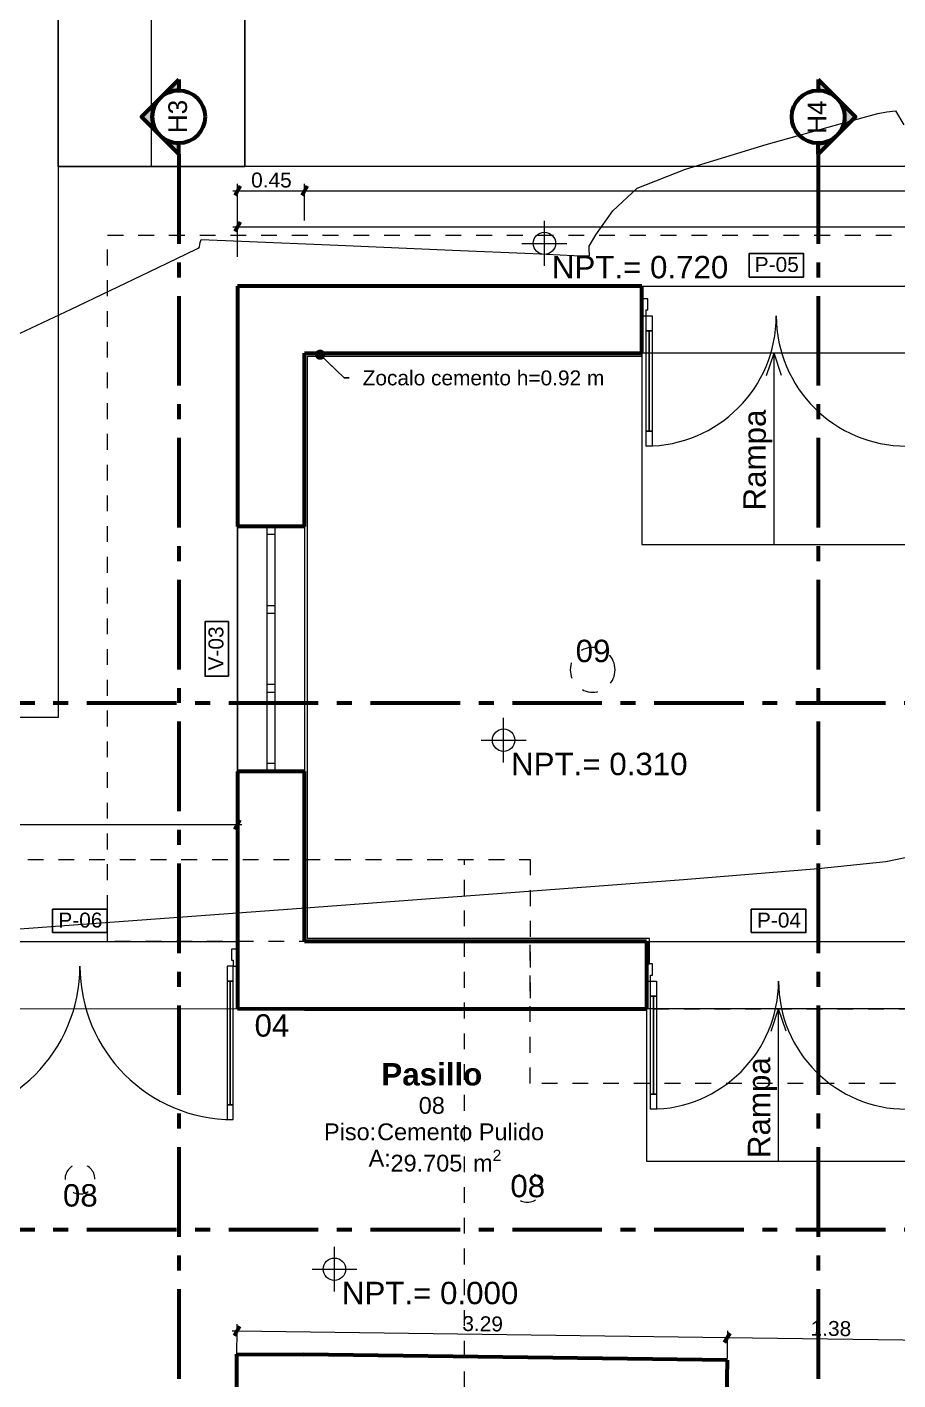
# Model space of a CAD drawing. Header units: metres. Extents: x 48 to 635, y -15 to 39.
# Drawn here: x 215.52 to 221.36, y 15.04 to 24.1 of the extents above; entities that cross this region are included whole.
import ezdxf

# ---------------------------------------------------------------- set-up
doc = ezdxf.new("R2010")
doc.units = ezdxf.units.M
doc.header["$MEASUREMENT"] = 0
for name, pattern in [('Dashed', [0.211667, 0.105833, -0.105833]), ('Hidden Line', [0.15875, 0.105833, -0.052917]), ('Linea punta', [0.85, 0.6, -0.125, 0, -0.125])]:
    doc.linetypes.add(name, pattern=pattern)
for name, color, linetype in [('Annotation - Label', 7, 'Continuous'), ('Dimensioning - General', 7, 'Continuous'), ('Interior - Furniture', 7, 'Continuous'), ('Interior - Lamp', 7, 'Continuous'), ('Interior - Stair & Railing', 7, 'Continuous'), ('Marker - Section', 7, 'Continuous'), ('Model Unit - Zone', 7, 'Continuous'), ('Shell - Roof', 7, 'Continuous'), ('Site & Landscape - Terrain', 7, 'Continuous'), ('Structural - Bearing', 7, 'Continuous'), ('TOPO', 7, 'Continuous')]:
    doc.layers.add(name, color=color, linetype=linetype)
doc.styles.add('GENERATED_STYLE_1', font='')
doc.styles.add('GENERATED_STYLE_5', font='')
doc.styles.get('GENERATED_STYLE_1').set_extended_font_data('Arial')
doc.styles.get('GENERATED_STYLE_5').set_extended_font_data('Arial', bold=True)
doc.dimstyles.new('GENERATED_STYLE__2', dxfattribs={"dimtxt": 0.1, "dimasz": 0.0475, "dimexe": 0.18, "dimexo": 0.2, "dimgap": 0.09, "dimtad": 1, "dimzin": 0, "dimdsep": 46, "dimtxsty": 'GENERATED_STYLE_1', "dimblk": 'ARROWHEAD_2', "dimblk1": 'ARROWHEAD_2', "dimblk2": 'ARROWHEAD_2', "dimcen": 0.09, "dimclrd": 256, "dimclre": 256, "dimclrt": 5, "dimazin": 0, "dimtfac": 1, "dimtdec": 4, "dimtmove": 0, "dimatfit": 3, "dimfxl": 1, "dimtolj": 1, "dimtzin": 0, "dimarcsym": 0})
doc.dimstyles.new('GENERATED_STYLE__3', dxfattribs={"dimtxt": 0.1, "dimasz": 0.0475, "dimexe": 0.18, "dimexo": 0.2, "dimgap": 0.09, "dimtad": 1, "dimtih": 1, "dimtoh": 1, "dimzin": 0, "dimdsep": 46, "dimtxsty": 'GENERATED_STYLE_1', "dimblk": 'ARROWHEAD_2', "dimblk1": 'ARROWHEAD_2', "dimblk2": 'ARROWHEAD_2', "dimcen": 0.09, "dimclrd": 256, "dimclre": 256, "dimclrt": 5, "dimazin": 0, "dimtfac": 1, "dimtdec": 4, "dimtmove": 0, "dimatfit": 3, "dimfxl": 1, "dimtolj": 1, "dimtzin": 0, "dimarcsym": 0})
doc.dimstyles.new('GENERATED_STYLE__6', dxfattribs={"dimtxt": 0.18, "dimasz": 0.1368, "dimexe": 0.18, "dimexo": 0.0625, "dimgap": 0.09, "dimtad": 0, "dimtih": 1, "dimtoh": 1, "dimdec": 4, "dimzin": 0, "dimdsep": 46, "dimcen": 0.09, "dimadec": 0, "dimazin": 0, "dimtfac": 1, "dimtdec": 4, "dimtmove": 0, "dimatfit": 3, "dimldrblk": 'ARROWHEAD_11', "dimfxl": 1, "dimtolj": 1, "dimtzin": 0, "dimarcsym": 0})

# ---------------------------------------------------------------- blocks, each defined once
blk = doc.blocks.new('*D24', base_point=(152.192, 0))
at = {"layer": 'Dimensioning - General', "color": 151, "linetype": 'Continuous', "lineweight": 20, "true_color": 0x80c2ff}
for p, q in [((216.9, 22.7585), (216.9305, 22.7585)), ((216.9305, 22.5585), (216.9305, 22.8054)), ((216.9305, 22.7585), (226.5705, 22.7585)), ((226.5705, 22.5585), (226.5705, 22.8054)), ((226.5705, 22.7585), (226.6011, 22.7585))]:
    blk.add_line(p, q, dxfattribs=at)
at = {"layer": 'Dimensioning - General', "color": 7, "linetype": 'Continuous', "lineweight": 60}
for p, q in [((216.9486, 22.7898), (216.9125, 22.7273)), ((226.5525, 22.7273), (226.5886, 22.7898))]:
    blk.add_line(p, q, dxfattribs=at)
at = {"layer": 'Dimensioning - General', "color": 5, "lineweight": 25, "insert": (221.6175, 22.7785), "char_height": 0.1, "attachment_point": 7, "style": 'GENERATED_STYLE_1'}
blk.add_mtext('\\A1;{\\pql;\\fArial|b0|i0|c0|p34;9.64}', dxfattribs=at)
blk = doc.blocks.new('ARROWHEAD_2')
at = {"color": 0, "linetype": 'Continuous', "lineweight": 0}
for p, q in [((0, 0), (-1, 0)), ((-0.38, -0.66), (0.38, 0.66))]:
    blk.add_line(p, q, dxfattribs=at)
blk = doc.blocks.new('*D44', base_point=(152.192, 0))
at = {"layer": 'Dimensioning - General', "color": 7, "linetype": 'Continuous', "lineweight": 60}
for p, q in [((216.9486, 23.0319), (216.9125, 22.9694)), ((217.3986, 23.0319), (217.3625, 22.9694))]:
    blk.add_line(p, q, dxfattribs=at)
at = {"layer": 'Dimensioning - General', "color": 151, "linetype": 'Continuous', "lineweight": 20, "true_color": 0x80c2ff}
for p, q in [((216.9305, 22.8007), (216.9305, 23.0476)), ((217.3805, 22.8007), (217.3805, 23.0476)), ((216.9, 23.0007), (216.9305, 23.0007)), ((216.9305, 23.0007), (217.3805, 23.0007))]:
    blk.add_line(p, q, dxfattribs=at)
at = {"layer": 'Dimensioning - General', "color": 5, "lineweight": 25, "insert": (217.0225, 23.0207), "char_height": 0.1, "attachment_point": 7, "style": 'GENERATED_STYLE_1'}
blk.add_mtext('\\A1;{\\pql;\\fArial|b0|i0|c0|p34;0.45}', dxfattribs=at)
blk = doc.blocks.new('*D45', base_point=(152.192, 0))
at = {"layer": 'Dimensioning - General', "color": 7, "linetype": 'Continuous', "lineweight": 60}
blk.add_line((217.3986, 23.0319), (217.3625, 22.9694), dxfattribs=at)
at = {"layer": 'Dimensioning - General', "color": 151, "linetype": 'Continuous', "lineweight": 20, "true_color": 0x80c2ff}
blk.add_line((217.3805, 22.8007), (217.3805, 23.0476), dxfattribs=at)
blk = doc.blocks.new('*D46', base_point=(152.192, 0))
at = {"layer": 'Dimensioning - General', "color": 7, "linetype": 'Continuous', "lineweight": 60}
for p, q in [((217.3986, 23.0319), (217.3625, 22.9694)), ((225.7386, 23.0319), (225.7025, 22.9694))]:
    blk.add_line(p, q, dxfattribs=at)
at = {"layer": 'Dimensioning - General', "color": 151, "linetype": 'Continuous', "lineweight": 20, "true_color": 0x80c2ff}
for p, q in [((217.3805, 22.8007), (217.3805, 23.0476)), ((225.7205, 22.8007), (225.7205, 23.0476)), ((217.3805, 23.0007), (225.7205, 23.0007))]:
    blk.add_line(p, q, dxfattribs=at)
at = {"layer": 'Dimensioning - General', "color": 5, "lineweight": 25, "insert": (221.4175, 23.0207), "char_height": 0.1, "attachment_point": 7, "style": 'GENERATED_STYLE_1'}
blk.add_mtext('\\A1;{\\pql;\\fArial|b0|i0|c0|p34;8.34}', dxfattribs=at)
blk = doc.blocks.new('*D60', base_point=(152.192, 0))
at = {"layer": 'Dimensioning - General', "color": 7, "linetype": 'Continuous', "lineweight": 60}
for p, q in [((211.2186, 18.7868), (211.1825, 18.7243)), ((216.9125, 18.7243), (216.9486, 18.7868))]:
    blk.add_line(p, q, dxfattribs=at)
at = {"layer": 'Dimensioning - General', "color": 151, "linetype": 'Continuous', "lineweight": 20, "true_color": 0x80c2ff}
for p, q in [((211.2005, 18.5556), (211.2005, 18.8025)), ((211.2005, 18.7556), (216.9305, 18.7556)), ((216.9305, 18.5556), (216.9305, 18.8025)), ((216.9305, 18.7556), (216.9611, 18.7556))]:
    blk.add_line(p, q, dxfattribs=at)
at = {"layer": 'Dimensioning - General', "color": 5, "lineweight": 25, "insert": (213.9325, 18.7756), "char_height": 0.1, "attachment_point": 7, "style": 'GENERATED_STYLE_1'}
blk.add_mtext('\\A1;{\\pql;\\fArial|b0|i0|c0|p34;5.73}', dxfattribs=at)
blk = doc.blocks.new('*D69', base_point=(152.192, 0))
at = {"layer": 'Dimensioning - General', "color": 151, "linetype": 'Continuous', "lineweight": 20, "true_color": 0x80c2ff}
for p, q in [((221.5926, 15.3014), (220.2127, 15.3199)), ((221.5932, 15.3483), (221.5899, 15.1014)), ((225.7225, 15.246), (221.5926, 15.3014)), ((225.7232, 15.2929), (225.7199, 15.046)), ((225.7531, 15.2456), (225.7225, 15.246))]:
    blk.add_line(p, q, dxfattribs=at)
at = {"layer": 'Dimensioning - General', "color": 7, "linetype": 'Continuous', "lineweight": 60}
for p, q in [((221.5741, 15.2704), (221.611, 15.3324)), ((225.7041, 15.215), (225.741, 15.277))]:
    blk.add_line(p, q, dxfattribs=at)
at = {"layer": 'Dimensioning - General', "color": 5, "lineweight": 25, "insert": (223.5248, 15.2955), "char_height": 0.1, "attachment_point": 7, "rotation": 359.23122, "style": 'GENERATED_STYLE_1'}
blk.add_mtext('\\A1;{\\pql;\\fArial|b0|i0|c0|p34;4.13}', dxfattribs=at)
blk = doc.blocks.new('*D70', base_point=(152.192, 0))
at = {"layer": 'Dimensioning - General', "color": 151, "linetype": 'Continuous', "lineweight": 20, "true_color": 0x80c2ff}
for p, q in [((220.2127, 15.3199), (216.9263, 15.364)), ((220.2133, 15.3668), (220.21, 15.1199)), ((221.5926, 15.3014), (220.2127, 15.3199)), ((221.5932, 15.3483), (221.5899, 15.1014))]:
    blk.add_line(p, q, dxfattribs=at)
at = {"layer": 'Dimensioning - General', "color": 7, "linetype": 'Continuous', "lineweight": 60}
for p, q in [((220.1942, 15.2889), (220.2312, 15.3509)), ((221.5741, 15.2704), (221.611, 15.3324))]:
    blk.add_line(p, q, dxfattribs=at)
at = {"layer": 'Dimensioning - General', "color": 5, "lineweight": 25, "insert": (220.7699, 15.3324), "char_height": 0.1, "attachment_point": 7, "rotation": 359.23122, "style": 'GENERATED_STYLE_1'}
blk.add_mtext('\\A1;{\\pql;\\fArial|b0|i0|c0|p34;1.38}', dxfattribs=at)
blk = doc.blocks.new('*D71', base_point=(152.192, 0))
at = {"layer": 'Dimensioning - General', "color": 151, "linetype": 'Continuous', "lineweight": 20, "true_color": 0x80c2ff}
for p, q in [((216.9269, 15.4109), (216.9236, 15.164)), ((216.9263, 15.364), (216.8957, 15.3644)), ((220.2127, 15.3199), (216.9263, 15.364)), ((220.2133, 15.3668), (220.21, 15.1199))]:
    blk.add_line(p, q, dxfattribs=at)
at = {"layer": 'Dimensioning - General', "color": 7, "linetype": 'Continuous', "lineweight": 60}
for p, q in [((216.9448, 15.395), (216.9078, 15.333)), ((220.1942, 15.2889), (220.2312, 15.3509))]:
    blk.add_line(p, q, dxfattribs=at)
at = {"layer": 'Dimensioning - General', "color": 5, "lineweight": 25, "insert": (218.4367, 15.3638), "char_height": 0.1, "attachment_point": 7, "rotation": 359.23122, "style": 'GENERATED_STYLE_1'}
blk.add_mtext('\\A1;{\\pql;\\fArial|b0|i0|c0|p34;3.29}', dxfattribs=at)
blk = doc.blocks.new('ARROWHEAD_11')
at = {"color": 0, "linetype": 'Continuous', "lineweight": 0}
blk.add_line((0, 0), (-1, 0), dxfattribs=at)
at = {"color": 0, "linetype": 'Continuous', "lineweight": 0, "const_width": 0.25, "flags": 128}
blk.add_lwpolyline([(-0.125, 0, 1), (0.125, 0, 1)], format="xyb", close=True, dxfattribs=at)

msp = doc.modelspace()

# ---------------------------------------------------------------- hatches: boundary and pattern name
at = {"layer": 'Marker - Section', "linetype": 'Continuous', "lineweight": 0, "true_color": 0x000000}
for points in [[(216.537, 23.7452), (216.412, 23.6202, -0.198912), (216.537, 23.672)], [(220.8209, 23.7452), (220.8209, 23.672, -0.198912), (220.9459, 23.6202)], [(216.412, 23.6202), (216.287, 23.4952), (216.412, 23.3702, -0.414214)], [(220.9459, 23.6202, -0.414214), (220.9459, 23.3702), (221.0709, 23.4952)], [(216.537, 23.2452), (216.537, 23.3184, -0.198912), (216.412, 23.3702)], [(220.8209, 23.2452), (220.9459, 23.3702, -0.198912), (220.8209, 23.3184)]]:
    msp.add_hatch(color=18, dxfattribs=at).paths.add_polyline_path(points)

# ---------------------------------------------------------------- linework, layer by layer
at = {"layer": 'Interior - Furniture', "color": 7, "linetype": 'Continuous', "lineweight": 13}
for p, q in [((216.3555, 23.1624), (216.3555, 29.0678)), ((218.9868, 22.4981), (218.9868, 22.7981)), ((218.8368, 22.6481), (219.1368, 22.6481)), ((220.4755, 21.7624), (220.5255, 21.9124)), ((220.5255, 20.6324), (220.5255, 21.9124)), ((220.5755, 21.7624), (220.5255, 21.9124)), ((218.7138, 19.1711), (218.7138, 19.4711)), ((218.5638, 19.3211), (218.8638, 19.3211)), ((220.5055, 17.3724), (220.5555, 17.5224)), ((220.5555, 16.5024), (220.5555, 17.5224)), ((220.6055, 17.3724), (220.5555, 17.5224)), ((217.5802, 15.6286), (217.5802, 15.9286)), ((217.4302, 15.7786), (217.7302, 15.7786))]:
    msp.add_line(p, q, dxfattribs=at)
at = {"layer": 'Interior - Furniture', "color": 8, "linetype": 'Continuous', "lineweight": 13}
for p, q in [((220.985, 23.4535), (221.2196, 23.5165)), ((221.2196, 23.5165), (221.2801, 23.5292)), ((221.2801, 23.5292), (221.3384, 23.5344)), ((221.3384, 23.5344), (221.3942, 23.4408)), ((220.4736, 23.3102), (220.985, 23.4535)), ((219.9324, 23.1453), (220.4736, 23.3102)), ((219.6081, 23.0176), (219.9324, 23.1453)), ((219.4461, 22.8651), (219.6081, 23.0176)), ((219.3314, 22.7059), (219.4461, 22.8651)), ((216.6757, 22.6264), (216.6818, 22.6548)), ((216.6818, 22.6548), (216.6869, 22.6738)), ((216.6869, 22.6738), (216.9582, 22.6629)), ((216.9582, 22.6629), (217.6029, 22.6352)), ((219.287, 22.6295), (219.3314, 22.7059)), ((216.3387, 22.4563), (216.5847, 22.5759)), ((216.5847, 22.5759), (216.6632, 22.6146)), ((216.6632, 22.6146), (216.6736, 22.6199)), ((216.6736, 22.6199), (216.6757, 22.6264)), ((217.6029, 22.6352), (218.3722, 22.602)), ((218.3722, 22.602), (218.91, 22.579)), ((218.91, 22.579), (219.1844, 22.5676)), ((219.1844, 22.5676), (219.276, 22.5642)), ((219.276, 22.5642), (219.2885, 22.5639)), ((219.2876, 22.605), (219.287, 22.6295)), ((219.2892, 22.5713), (219.2876, 22.605)), ((219.2885, 22.5639), (219.2892, 22.5713)), ((215.8178, 22.2068), (216.3387, 22.4563)), ((214.955, 21.8036), (215.8178, 22.2068)), ((221.2752, 18.5094), (221.6318, 18.5834)), ((220.8203, 18.462), (221.2752, 18.5094)), ((219.9198, 18.3885), (220.8203, 18.462)), ((218.7024, 18.2963), (219.9198, 18.3885)), ((217.297, 18.1929), (218.7024, 18.2963)), ((215.8326, 18.0856), (217.297, 18.1929)), ((214.4379, 17.9817), (215.8326, 18.0856))]:
    msp.add_line(p, q, dxfattribs=at)
at = {"layer": 'Interior - Furniture', "color": 8, "linetype": 'Dashed', "lineweight": 13}
for p, q in [((227.3705, 23.1624), (215.7305, 23.1624)), ((215.7305, 23.1624), (215.7305, 22.3624)), ((215.7305, 22.3624), (215.7305, 19.4724)), ((216.9305, 19.4724), (216.9305, 22.3624)), ((216.9305, 22.3624), (226.5705, 22.3624)), ((215.7305, 19.4724), (209.5505, 19.4724)), ((216.9305, 17.9724), (216.9305, 19.4724)), ((211.2005, 17.9724), (216.9305, 17.9724))]:
    msp.add_line(p, q, dxfattribs=at)
at = {"layer": 'Interior - Furniture', "color": 55, "linetype": 'Continuous', "lineweight": 13, "true_color": 0xa2a233}
for p, q in [((217.1191, 17.5224), (217.1191, 17.5194)), ((217.1193, 17.5224), (217.1191, 17.5224)), ((217.1193, 17.5194), (217.1191, 17.5194)), ((217.1198, 17.5224), (217.1193, 17.5224)), ((217.1198, 17.5194), (217.1193, 17.5194)), ((217.1208, 17.5224), (217.1198, 17.5224)), ((217.1208, 17.5194), (217.1198, 17.5194)), ((217.122, 17.5224), (217.1208, 17.5224)), ((217.122, 17.5194), (217.1208, 17.5194)), ((217.1235, 17.5224), (217.122, 17.5224)), ((217.1235, 17.5194), (217.122, 17.5194)), ((217.1253, 17.5224), (217.1235, 17.5224)), ((217.1253, 17.5194), (217.1235, 17.5194)), ((217.1271, 17.5224), (217.1253, 17.5224)), ((217.1271, 17.5194), (217.1253, 17.5194)), ((217.1291, 17.5224), (217.1271, 17.5224)), ((217.1291, 17.5194), (217.1271, 17.5194)), ((217.1891, 17.5224), (217.1291, 17.5224)), ((217.1291, 17.5224), (217.1291, 17.5194)), ((217.1891, 17.5194), (217.1291, 17.5194)), ((217.1392, 17.5184), (217.1392, 17.5194)), ((217.1392, 17.5184), (217.1792, 17.5184)), ((217.1792, 17.5184), (217.1792, 17.5194)), ((217.191, 17.5224), (217.1891, 17.5224)), ((217.1891, 17.5224), (217.1891, 17.5194)), ((217.191, 17.5194), (217.1891, 17.5194)), ((217.1929, 17.5224), (217.191, 17.5224)), ((217.1929, 17.5194), (217.191, 17.5194)), ((217.1946, 17.5224), (217.1929, 17.5224)), ((217.1946, 17.5194), (217.1929, 17.5194)), ((217.1962, 17.5224), (217.1946, 17.5224)), ((217.1962, 17.5194), (217.1946, 17.5194)), ((217.1974, 17.5224), (217.1962, 17.5224)), ((217.1974, 17.5194), (217.1962, 17.5194)), ((217.1983, 17.5224), (217.1974, 17.5224)), ((217.1983, 17.5194), (217.1974, 17.5194)), ((217.1989, 17.5224), (217.1983, 17.5224)), ((217.1989, 17.5194), (217.1983, 17.5194)), ((217.1991, 17.5224), (217.1989, 17.5224)), ((217.1991, 17.5194), (217.1989, 17.5194)), ((217.1991, 17.5224), (217.1991, 17.5194))]:
    msp.add_line(p, q, dxfattribs=at)
at = {"layer": 'Interior - Furniture', "color": 7, "linetype": 'Continuous', "lineweight": 13}
for centre in [(218.9868, 22.6481), (218.7138, 19.3211), (217.5802, 15.7786)]:
    msp.add_circle(centre, 0.075, dxfattribs=at)
at = {"layer": 'Interior - Lamp', "color": 2, "linetype": 'Dashed', "lineweight": 13, "true_color": 0xffeb28, "flags": 128}
for points in [[(219.4603, 19.7926, 1), (219.1603, 19.7926, 1)], [(215.9755, 16.3824, 1), (215.7755, 16.3824, 1)], [(218.9727, 16.3271, 1), (218.7727, 16.3271, 1)]]:
    msp.add_lwpolyline(points, format="xyb", close=True, dxfattribs=at)
at = {"layer": 'Interior - Stair & Railing', "color": 161, "linetype": 'Continuous', "lineweight": 13, "true_color": 0xaaaaff}
for p, q in [((215.7305, 28.9678), (215.7305, 23.2624)), ((216.9805, 23.2624), (216.9805, 28.9678)), ((215.7305, 23.2624), (215.7305, 23.1624)), ((216.9805, 23.1624), (216.9805, 23.2624)), ((215.7305, 23.1624), (216.9805, 23.1624)), ((219.6405, 21.9124), (217.3805, 21.9124)), ((217.3805, 21.9124), (217.3805, 17.9724)), ((217.4005, 21.8924), (219.6405, 21.8924)), ((217.4005, 17.9924), (217.4005, 21.8924)), ((219.6405, 21.8924), (219.6405, 21.9124)), ((217.3805, 17.9724), (219.6705, 17.9724)), ((219.6905, 17.9924), (217.4005, 17.9924)), ((219.6705, 17.9724), (219.6705, 17.8224)), ((219.6905, 17.8224), (219.6905, 17.9924)), ((219.6705, 17.8224), (219.6905, 17.8224))]:
    msp.add_line(p, q, dxfattribs=at)
at = {"layer": 'Marker - Section', "color": 7, "linetype": 'Linea punta', "lineweight": 60}
for p, q in [((216.537, 23.2452), (216.537, 5.4658)), ((220.8209, 23.2452), (220.8209, 5.4658)), ((209.2723, 19.5704), (227.3911, 19.5704)), ((209.2723, 16.0453), (227.3911, 16.0453))]:
    msp.add_line(p, q, dxfattribs=at)
at = {"layer": 'Marker - Section', "color": 7, "linetype": 'Continuous', "lineweight": 60, "flags": 128}
for points in [[(216.537, 23.7452), (216.537, 23.672, 0.198912), (216.412, 23.6202)], [(220.8209, 23.7452), (220.8209, 23.672, -0.198912), (220.9459, 23.6202)], [(216.412, 23.6202, 0.414214), (216.412, 23.3702), (216.287, 23.4952)], [(220.9459, 23.6202, -0.414214), (220.9459, 23.3702), (221.0709, 23.4952)], [(216.537, 23.2452), (216.537, 23.3184, -0.198912), (216.412, 23.3702)], [(220.8209, 23.2452), (220.8209, 23.3184, 0.198912), (220.9459, 23.3702)]]:
    msp.add_lwpolyline(points, format="xyb", close=True, dxfattribs=at)
at = {"layer": 'Marker - Section', "color": 7, "linetype": 'Continuous', "lineweight": 60}
for centre in [(216.537, 23.4952), (220.8209, 23.4952)]:
    msp.add_circle(centre, 0.1768, dxfattribs=at)
at = {"layer": 'Shell - Roof', "color": 23, "linetype": 'Hidden Line', "lineweight": 13, "true_color": 0xbf8080, "flags": 128}
for points in [[(216.0605, 22.7024), (221.7505, 22.7024)], [(216.0605, 17.9724), (216.0605, 22.7024)], [(209.3505, 18.5224), (218.451, 18.5224), (218.8909, 18.5224)], [(218.451, 5.7252), (218.451, 18.5224)], [(218.8909, 18.5224), (218.8909, 17.5224)], [(218.8909, 17.9724), (216.0605, 17.9724)], [(218.8909, 17.0224), (218.8909, 17.9724)], [(218.8909, 17.5224), (227.3705, 17.5224)], [(221.7505, 17.0224), (218.8909, 17.0224)]]:
    msp.add_lwpolyline(points, dxfattribs=at)
at = {"layer": 'Site & Landscape - Terrain', "color": 7, "linetype": 'Continuous', "lineweight": 13, "flags": 128}
for points in [[(227.3705, 6.2301), (227.3705, 22.3624), (227.3705, 23.1624), (215.7305, 23.1624), (215.7305, 22.3624), (215.7305, 19.4724), (209.5505, 19.4724)], [(211.2005, 17.9724), (216.9305, 17.9724), (216.9305, 19.4724), (216.9305, 22.3624), (226.5705, 22.3624), (226.5705, 21.9124), (226.1705, 21.9124), (226.1705, 17.9724), (226.5705, 17.9724), (226.5705, 17.5224), (226.1705, 17.5224), (226.1705, 15.0904), (226.5705, 15.085), (226.5645, 14.6351)]]:
    msp.add_lwpolyline(points, dxfattribs=at)
for points in [[(219.6405, 21.9124), (219.6405, 20.6324), (221.4105, 20.6324), (221.4105, 21.9124)], [(219.6705, 17.5224), (219.6705, 16.5024), (221.4405, 16.5024), (221.4405, 17.5224)]]:
    msp.add_lwpolyline(points, close=True, dxfattribs=at)
at = {"layer": 'Structural - Bearing', "color": 161, "linetype": 'Continuous', "lineweight": 25, "true_color": 0x40a5ff}
for p, q in [((220.3577, 22.4224), (220.7234, 22.4224)), ((216.8705, 19.7495), (216.8705, 20.1152)), ((215.6927, 18.0324), (216.0584, 18.0324)), ((220.3727, 18.0324), (220.7384, 18.0324))]:
    msp.add_line(p, q, dxfattribs=at)
at = {"layer": 'Structural - Bearing', "color": 7, "linetype": 'Continuous', "lineweight": 60}
for p, q in [((219.6405, 22.2774), (219.6405, 22.3624)), ((219.6405, 22.2774), (219.6405, 22.3624)), ((219.6405, 22.1624), (219.6405, 22.2774)), ((219.6405, 22.1624), (219.6405, 22.2774)), ((219.6405, 22.1624), (219.6405, 22.2774)), ((219.6405, 21.9124), (219.6405, 22.1624)), ((219.6405, 21.9124), (219.6405, 22.1624)), ((217.1305, 20.7524), (216.9305, 20.7524)), ((217.1305, 20.7524), (216.9305, 20.7524)), ((217.1805, 20.7524), (217.1305, 20.7524)), ((217.1805, 20.7524), (217.1305, 20.7524)), ((217.1805, 20.7524), (217.1305, 20.7524)), ((217.3805, 20.7524), (217.1805, 20.7524)), ((217.3805, 20.7524), (217.1805, 20.7524)), ((217.1305, 19.1124), (216.9305, 19.1124)), ((217.1305, 19.1124), (216.9305, 19.1124)), ((217.1805, 19.1124), (217.1305, 19.1124)), ((217.1805, 19.1124), (217.1305, 19.1124)), ((217.1805, 19.1124), (217.1305, 19.1124)), ((217.3805, 19.1124), (217.1805, 19.1124)), ((217.3805, 19.1124), (217.1805, 19.1124)), ((216.9305, 17.9724), (216.9305, 17.9224)), ((216.9305, 17.9724), (216.9305, 17.9224)), ((219.6705, 17.9724), (219.6705, 17.8224)), ((219.6705, 17.9724), (219.6705, 17.8224)), ((216.9305, 17.9224), (216.9305, 17.8074)), ((216.9305, 17.9224), (216.9305, 17.8074)), ((216.9305, 17.9224), (216.9305, 17.8074)), ((216.9305, 17.8074), (216.9305, 17.5224)), ((216.9305, 17.8074), (216.9305, 17.5224)), ((219.6705, 17.8224), (219.6705, 17.7074)), ((219.6705, 17.8224), (219.6705, 17.7074)), ((219.6705, 17.8224), (219.6705, 17.7074)), ((219.6705, 17.7074), (219.6705, 17.5224)), ((219.6705, 17.7074), (219.6705, 17.5224)), ((216.9305, 17.5236), (217.3805, 17.5224)), ((216.9305, 17.5236), (217.3805, 17.5224)), ((216.9242, 15.2097), (217.3742, 15.2085)), ((216.9242, 15.2097), (217.3742, 15.2085)), ((220.2107, 15.1704), (220.2046, 14.7204)), ((220.2107, 15.1704), (220.2046, 14.7204))]:
    msp.add_line(p, q, dxfattribs=at)
at = {"layer": 'Structural - Bearing', "color": 30, "linetype": 'Continuous', "lineweight": 20, "true_color": 0xff6600}
for p, q in [((219.6405, 22.2774), (219.6405, 22.1624)), ((219.6805, 22.2774), (219.6405, 22.2774)), ((219.6685, 22.1624), (219.6685, 22.2024)), ((219.6685, 22.2024), (219.6805, 22.2024)), ((219.6805, 22.2024), (219.6805, 22.2774)), ((219.6405, 22.1624), (219.6685, 22.1624)), ((217.1305, 20.6974), (217.1305, 20.7524)), ((217.1805, 20.7524), (217.1805, 20.6974)), ((217.1805, 20.6974), (217.1305, 20.6974)), ((217.1305, 20.184), (217.1305, 20.224)), ((217.1305, 20.224), (217.1805, 20.224)), ((217.1805, 20.224), (217.1805, 20.184)), ((217.1305, 20.169), (217.1305, 20.184)), ((217.1805, 20.169), (217.1305, 20.169)), ((217.1805, 20.184), (217.1805, 20.169)), ((217.1305, 19.6807), (217.1305, 19.6957)), ((217.1305, 19.6957), (217.1805, 19.6957)), ((217.1305, 19.6407), (217.1305, 19.6807)), ((217.1805, 19.6957), (217.1805, 19.6807)), ((217.1805, 19.6807), (217.1805, 19.6407)), ((217.1805, 19.6407), (217.1305, 19.6407)), ((217.1305, 19.1124), (217.1305, 19.1674)), ((217.1305, 19.1674), (217.1805, 19.1674)), ((217.1805, 19.1674), (217.1805, 19.1124)), ((216.8905, 17.9224), (216.8905, 17.8474)), ((216.9305, 17.9224), (216.8905, 17.9224)), ((216.8905, 17.8474), (216.9025, 17.8474)), ((216.9025, 17.8474), (216.9025, 17.8074)), ((216.9305, 17.8074), (216.9305, 17.9224)), ((216.9025, 17.8074), (216.9305, 17.8074)), ((219.6705, 17.8224), (219.6705, 17.7074)), ((219.7105, 17.8224), (219.6705, 17.8224)), ((219.7105, 17.7474), (219.7105, 17.8224)), ((219.6705, 17.7074), (219.6985, 17.7074)), ((219.6985, 17.7074), (219.6985, 17.7474)), ((219.6985, 17.7474), (219.7105, 17.7474))]:
    msp.add_line(p, q, dxfattribs=at)
at = {"layer": 'Structural - Bearing', "color": 30, "linetype": 'Continuous', "lineweight": 18, "true_color": 0xff6600}
for p, q in [((219.6685, 22.0624), (219.6685, 22.1624)), ((219.6685, 22.1624), (219.7085, 22.1624)), ((219.7085, 22.1624), (219.7085, 22.0624)), ((219.7085, 22.0624), (219.6685, 22.0624)), ((219.6885, 21.3904), (219.6885, 22.0624)), ((219.6685, 21.2904), (219.6685, 21.3904)), ((219.6685, 21.3904), (219.7085, 21.3904)), ((219.7085, 21.3904), (219.7085, 21.2904)), ((219.7085, 21.2904), (219.6685, 21.2904)), ((216.9305, 20.7524), (216.9305, 19.1124)), ((217.3805, 20.7524), (217.3805, 19.1124)), ((217.1305, 20.224), (217.1305, 20.6974)), ((217.1805, 20.6974), (217.1805, 20.224)), ((217.1305, 19.6957), (217.1305, 20.169)), ((217.1805, 20.169), (217.1805, 19.6957)), ((217.1305, 19.1674), (217.1305, 19.6407)), ((217.1805, 19.6407), (217.1805, 19.1674)), ((216.8625, 17.8074), (216.8625, 17.7074)), ((216.9025, 17.8074), (216.8625, 17.8074)), ((216.9025, 17.7074), (216.9025, 17.8074)), ((216.8625, 17.7074), (216.9025, 17.7074)), ((216.8825, 16.8804), (216.8825, 17.7074)), ((219.6985, 17.6074), (219.6985, 17.7074)), ((219.6985, 17.7074), (219.7385, 17.7074)), ((219.7385, 17.7074), (219.7385, 17.6074)), ((219.7385, 17.6074), (219.6985, 17.6074)), ((219.7185, 16.9504), (219.7185, 17.6074)), ((219.6985, 16.8504), (219.6985, 16.9504)), ((219.6985, 16.9504), (219.7385, 16.9504)), ((219.7385, 16.9504), (219.7385, 16.8504)), ((216.9025, 16.8804), (216.8625, 16.8804)), ((216.8625, 16.8804), (216.8625, 16.7804)), ((216.9025, 16.7804), (216.9025, 16.8804)), ((219.7385, 16.8504), (219.6985, 16.8504)), ((216.8625, 16.7804), (216.9025, 16.7804))]:
    msp.add_line(p, q, dxfattribs=at)
at = {"layer": 'Structural - Bearing', "color": 161, "linetype": 'Continuous', "lineweight": 25, "true_color": 0x40a5ff, "flags": 128}
for points in [[(220.3577, 22.4224), (220.7234, 22.4224), (220.7234, 22.5795), (220.3577, 22.5795)], [(216.8705, 19.7495), (216.8705, 20.1152), (216.7134, 20.1152), (216.7134, 19.7495)], [(215.6927, 18.0324), (216.0584, 18.0324), (216.0584, 18.1895), (215.6927, 18.1895)], [(220.3727, 18.0324), (220.7384, 18.0324), (220.7384, 18.1895), (220.3727, 18.1895)]]:
    msp.add_lwpolyline(points, close=True, dxfattribs=at)
at = {"layer": 'Structural - Bearing', "color": 7, "linetype": 'Continuous', "lineweight": 60, "flags": 128}
for points in [[(216.9305, 22.3624), (216.9305, 21.9124)], [(219.6405, 22.3624), (216.9305, 22.3624)], [(216.9305, 21.9124), (216.9305, 20.7524)], [(217.3805, 21.9124), (219.6405, 21.9124)], [(217.3805, 20.7524), (217.3805, 21.9124)], [(216.9305, 19.1124), (216.9305, 17.9724)], [(217.3805, 17.9724), (217.3805, 19.1124)], [(219.6705, 17.9724), (217.3805, 17.9724)], [(217.3805, 17.5224), (219.6705, 17.5224)], [(216.9242, 15.2097), (216.923, 14.7597)], [(220.2107, 15.1704), (217.3742, 15.2085)]]:
    msp.add_lwpolyline(points, dxfattribs=at)
at = {"layer": 'Structural - Bearing', "color": 30, "linetype": 'Continuous', "lineweight": 18, "true_color": 0xff6600, "flags": 128}
for points in [[(219.6685, 21.3904), (219.6685, 22.0624), (219.6885, 22.0624), (219.6885, 21.3904)], [(219.6885, 21.3904), (219.6885, 22.0624), (219.7085, 22.0624), (219.7085, 21.3904)], [(216.8825, 16.8804), (216.8825, 17.7074), (216.8625, 17.7074), (216.8625, 16.8804)], [(216.9025, 16.8804), (216.9025, 17.7074), (216.8825, 17.7074), (216.8825, 16.8804)], [(219.6985, 16.9504), (219.6985, 17.6074), (219.7185, 17.6074), (219.7185, 16.9504)], [(219.7185, 16.9504), (219.7185, 17.6074), (219.7385, 17.6074), (219.7385, 16.9504)]]:
    msp.add_lwpolyline(points, close=True, dxfattribs=at)
at = {"layer": 'Structural - Bearing', "color": 123, "linetype": 'Continuous', "lineweight": 20, "true_color": 0x71cebe, "flags": 128}
msp.add_lwpolyline([(217.3805, 17.9724), (225.7205, 17.9724), (225.7205, 21.9124), (217.3805, 21.9124)], close=True, dxfattribs=at)
msp.add_lwpolyline([(214.8205, 17.5239), (225.7205, 17.5224), (225.7205, 15.0965), (221.5906, 15.1519), (221.5845, 14.7019), (225.7205, 14.6464), (225.7205, 6.6638), (222.0405, 6.5937), (222.0405, 12.5624), (221.5905, 12.5624), (221.5905, 6.5851), (217.3505, 6.5044), (217.373, 14.7584), (220.2046, 14.7204), (220.2107, 15.1704), (217.3742, 15.2085), (216.9242, 15.2097), (216.9005, 6.4958), (211.2005, 6.3872)], dxfattribs=at)
at = {"layer": 'Structural - Bearing', "color": 30, "linetype": 'Continuous', "lineweight": 18, "true_color": 0xff6600}
for centre, radius, start, end in [((219.6685, 22.1624), 0.872, 270, 0), ((221.4125, 22.1624), 0.872, 180, 270), ((214.8485, 17.8074), 1.027, 270, 0), ((216.9025, 17.8074), 1.027, 180, 270), ((219.6985, 17.7074), 0.857, 270, 0), ((221.4125, 17.7074), 0.857, 180, 270)]:
    msp.add_arc(centre, radius, start, end, dxfattribs=at)
at = {"layer": 'TOPO', "color": 7, "linetype": 'Continuous', "lineweight": 13}
msp.add_lwpolyline([(215.7305, 23.1624), (215.7305, 29.4447), (219.8664, 35.6799), (219.6581, 35.8181), (220.4872, 37.0681), (221.7372, 36.2389), (216.9805, 29.0678), (216.9805, 23.1624)], dxfattribs=at)

# ---------------------------------------------------------------- texts
at = {"layer": 'Annotation - Label', "color": 5, "linetype": 'Continuous', "lineweight": 25, "style": 'GENERATED_STYLE_1'}
for s, insert, char_height, attachment_point in [('\\A1;{\\pql;\\fArial|b0|i0|c0|p34;Zocalo cemento h=0.92 m}', (217.7695, 21.7465), 0.1, 4), ('\\A1;{\\pql;\\fArial|b0|i0|c0|p34;09}', (219.1965, 19.8416), 0.15, 7), ('\\A1;{\\pql;\\fArial|b0|i0|c0|p34;04}', (217.0453, 17.4861), 0.15, 1), ('\\A1;{\\pql;\\fArial|b0|i0|c0|p34;08}', (218.7589, 16.3345), 0.15, 4), ('\\A1;{\\pql;\\fArial|b0|i0|c0|p34;08}', (215.7617, 16.3481), 0.15, 1)]:
    msp.add_mtext(s, dxfattribs=dict(at, insert=insert, char_height=char_height, attachment_point=attachment_point))
at = {"layer": 'Interior - Furniture', "color": 7, "lineweight": 13, "char_height": 0.15, "attachment_point": 1, "style": 'GENERATED_STYLE_1'}
for s, insert in [('\\A1;{\\pql;\\fArial|b0|i0|c0|p34;NPT.= 0.720}', (219.0368, 22.5638)), ('\\A1;{\\pql;\\fArial|b0|i0|c0|p34;NPT.= 0.310}', (218.7638, 19.2368)), ('\\A1;{\\pql;\\fArial|b0|i0|c0|p34;NPT.= 0.000}', (217.6302, 15.6943))]:
    msp.add_mtext(s, dxfattribs=dict(at, insert=insert))
at = {"layer": 'Interior - Furniture', "color": 5, "lineweight": 25, "char_height": 0.15, "attachment_point": 7, "rotation": 90, "style": 'GENERATED_STYLE_1'}
for insert in [(220.5149, 20.8595), (220.5449, 16.5228)]:
    msp.add_mtext('\\A1;{\\pql;\\fArial|b0|i0|c0|p34;Rampa}', dxfattribs=dict(at, insert=insert))
at = {"layer": 'Marker - Section', "color": 7, "lineweight": 60, "char_height": 0.125, "rotation": 90, "style": 'GENERATED_STYLE_1'}
for s, insert, attachment_point in [('\\A1;{\\pql;\\pt0;\\fArial|b0|i0|c0|p34;H3}', (216.5945, 23.3861), 7), ('\\A1;{\\pqr;\\pt0;\\fArial|b0|i0|c0|p34;H4}', (220.8763, 23.6044), 9)]:
    msp.add_mtext(s, dxfattribs=dict(at, insert=insert, attachment_point=attachment_point))
at = {"layer": 'Model Unit - Zone', "color": 7, "lineweight": 13, "char_height": 0.15, "attachment_point": 2, "style": 'GENERATED_STYLE_5'}
for s, insert in [('\\A1;{\\pqc;\\pt0;\\fArial|b1|i0|c0|p34;Pasillo}', (218.2327, 17.1589)), ('\\A1;{\\pqc;\\pt0;\\fArial|b1|i0|c0|p34;}', (218.5645, 17.1932))]:
    msp.add_mtext(s, dxfattribs=dict(at, insert=insert))
at = {"layer": 'Model Unit - Zone', "color": 5, "lineweight": 25, "char_height": 0.1125, "attachment_point": 2, "style": 'GENERATED_STYLE_1'}
for s, insert in [('\\A1;{\\pqc;\\pt0;\\fArial|b0|i0|c0|p34;}', (218.318, 16.9575)), ('\\A1;{\\pqc;\\pt0;\\fArial|b0|i0|c0|p34;08}', (218.2327, 16.9318)), ('\\A1;{\\pqc;\\pt0;\\fArial|b0|i0|c0|p34;Piso: }', (217.6855, 16.755)), ('\\A1;{\\pqc;\\pt0;\\fArial|b0|i0|c0|p34;Cemento Pulido}', (218.4255, 16.755)), ('\\A1;{\\pqc;\\pt0,2.3;\\fArial|b0|i0|c0|p34;29.705\\fArial|b0|i0|c0|p34;\\A1{\\H.66x;\\S^  ;}\\fArial|b0|i0|c0|p34; m\\fArial|b0|i0|c0|p34;\\A1{\\H.66x;\\S2^  ;}}', (218.3273, 16.5782)), ('\\A1;{\\pqc;\\pt0;\\fArial|b0|i0|c0|p34;A: }', (217.8836, 16.5782))]:
    msp.add_mtext(s, dxfattribs=dict(at, insert=insert))
at = {"layer": 'Structural - Bearing', "color": 7, "lineweight": 13, "char_height": 0.1, "attachment_point": 7, "style": 'GENERATED_STYLE_1'}
for s, insert in [('\\A1;{\\pql;\\pt0;\\fArial|b0|i0|c0|p34;P-05}', (220.3961, 22.455)), ('\\A1;{\\pql;\\pt0;\\fArial|b0|i0|c0|p34;P-06}', (215.7311, 18.065)), ('\\A1;{\\pql;\\pt0;\\fArial|b0|i0|c0|p34;P-04}', (220.4111, 18.065))]:
    msp.add_mtext(s, dxfattribs=dict(at, insert=insert))
at = {"layer": 'Structural - Bearing', "color": 7, "lineweight": 13, "insert": (216.838, 19.7879), "char_height": 0.1, "attachment_point": 7, "rotation": 90, "style": 'GENERATED_STYLE_1'}
msp.add_mtext('\\A1;{\\pql;\\pt0;\\fArial|b0|i0|c0|p34;V-03}', dxfattribs=at)

# ---------------------------------------------------------------- dimensions: what is measured, and where the dimension line sits
at = {"layer": 'Dimensioning - General', "color": 151, "linetype": 'Continuous', "lineweight": 20, "true_color": 0x80c2ff}
for base, p1, p2, picture, middle in [((217.3805, 23.0007), (216.9305, 22.3624), (217.3805, 21.9124), '*D44', (217.1524, 23.0707)), ((225.7205, 23.0007), (217.3805, 21.9124), (225.7205, 21.9124), '*D46', (221.5474, 23.0707)), ((217.3805329379, 23.0006767658), (217.3805329379, 21.9123736488), (217.3805329379, 21.9123736488), '*D45', (217.3807076866, 23.0706767661)), ((226.5705, 22.7585), (216.9305, 22.3624), (226.5705, 22.3624), '*D24', (221.7474, 22.8285)), ((216.9305, 18.7556), (211.2005, 18.3724), (216.9305, 17.9724), '*D60', (214.0624, 18.8256))]:
    dim = msp.add_linear_dim(base=base, p1=p1, p2=p2, dimstyle='GENERATED_STYLE__3', dxfattribs=at)
    dim.commit()
    dim.dimension.update_dxf_attribs({"geometry": picture, "text_midpoint": middle, "dimtype": 160})
for base, p1, p2, picture, middle in [((216.9263, 15.364), (220.2107, 15.1704), (216.9242, 15.2097), '*D71', (218.5673, 15.412)), ((220.2127, 15.3199), (221.5906, 15.1519), (220.2107, 15.1704), '*D70', (220.9004, 15.3807)), ((221.5926, 15.3014), (225.7205, 15.0965), (221.5906, 15.1519), '*D69', (223.6553, 15.3437))]:
    dim = msp.add_linear_dim(base=base, p1=p1, p2=p2, angle=179.23122, dimstyle='GENERATED_STYLE__2', dxfattribs=at)
    dim.commit()
    dim.dimension.update_dxf_attribs({"geometry": picture, "text_midpoint": middle, "dimtype": 160, "text_rotation": 359.23122})

# ---------------------------------------------------------------- leaders
at = {"layer": 'Annotation - Label', "color": 151, "linetype": 'Continuous', "lineweight": 20, "true_color": 0x80c2ff, "annotation_type": 0, "has_hookline": 1, "hookline_direction": 0, "text_width": 1.6059}
msp.add_leader([(217.4845, 21.9024), (217.6453, 21.7465), (217.6795, 21.7465)], dimstyle='GENERATED_STYLE__6', dxfattribs=at)

doc.saveas('drawing.dxf')
